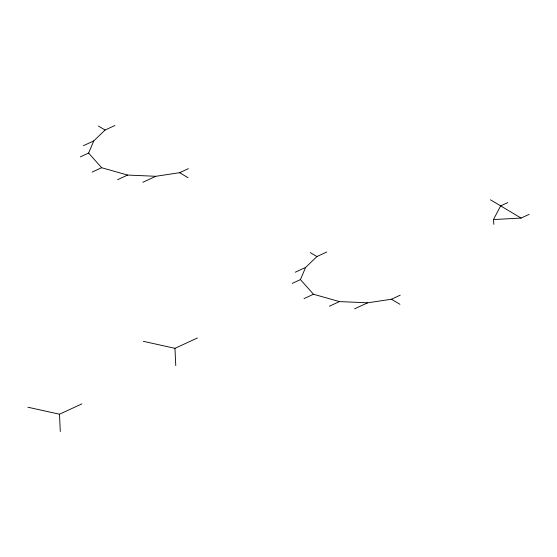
<?xml version="1.0" encoding="UTF-8"?>
<svg xmlns="http://www.w3.org/2000/svg" width="557" height="557" viewBox="0 0 557 557"><rect width="100%" height="100%" fill="white"/><g stroke="black" fill="none" stroke-linecap="round" stroke-linejoin="round"><path stroke-width="0.84" d="M80.361 156.865L88.605 153.057L93.771 140.914L105.085 130.025L114.909 125.492M292.188 283.395L300.432 279.586L305.598 267.444L316.919 256.554L326.736 252.022M493.871 224.367L493.446 219.569L500.659 205.881L507.74 202.616M83.425 145.69L93.771 140.914M92.177 172.092L101.646 167.72L127.609 175.058L155.793 176.291L179.639 172.698L188.405 168.646M117.611 179.674L127.609 175.058M142.815 182.285L155.793 176.291M295.252 272.22L305.598 267.444M143.323 341.316L174.968 348.334L197.408 337.974M304.004 298.622L313.48 294.249L339.443 301.588L367.627 302.82L391.467 299.227L400.232 295.175M27.85 407.209L59.488 414.22L81.928 403.86M329.445 306.204L339.443 301.588M493.446 219.569L521.06 218.066L529.15 214.334M354.649 308.808L367.627 302.82M490.459 199.789L521.06 218.066M179.639 172.698L188.113 177.76M391.467 299.227L399.94 304.289M98.457 126.063L105.085 130.025M310.284 252.593L316.919 256.554M300.432 279.586L313.48 294.249M88.605 153.057L101.646 167.72M174.968 348.334L175.768 365.615M59.488 414.22L60.295 431.508"/></g></svg>
